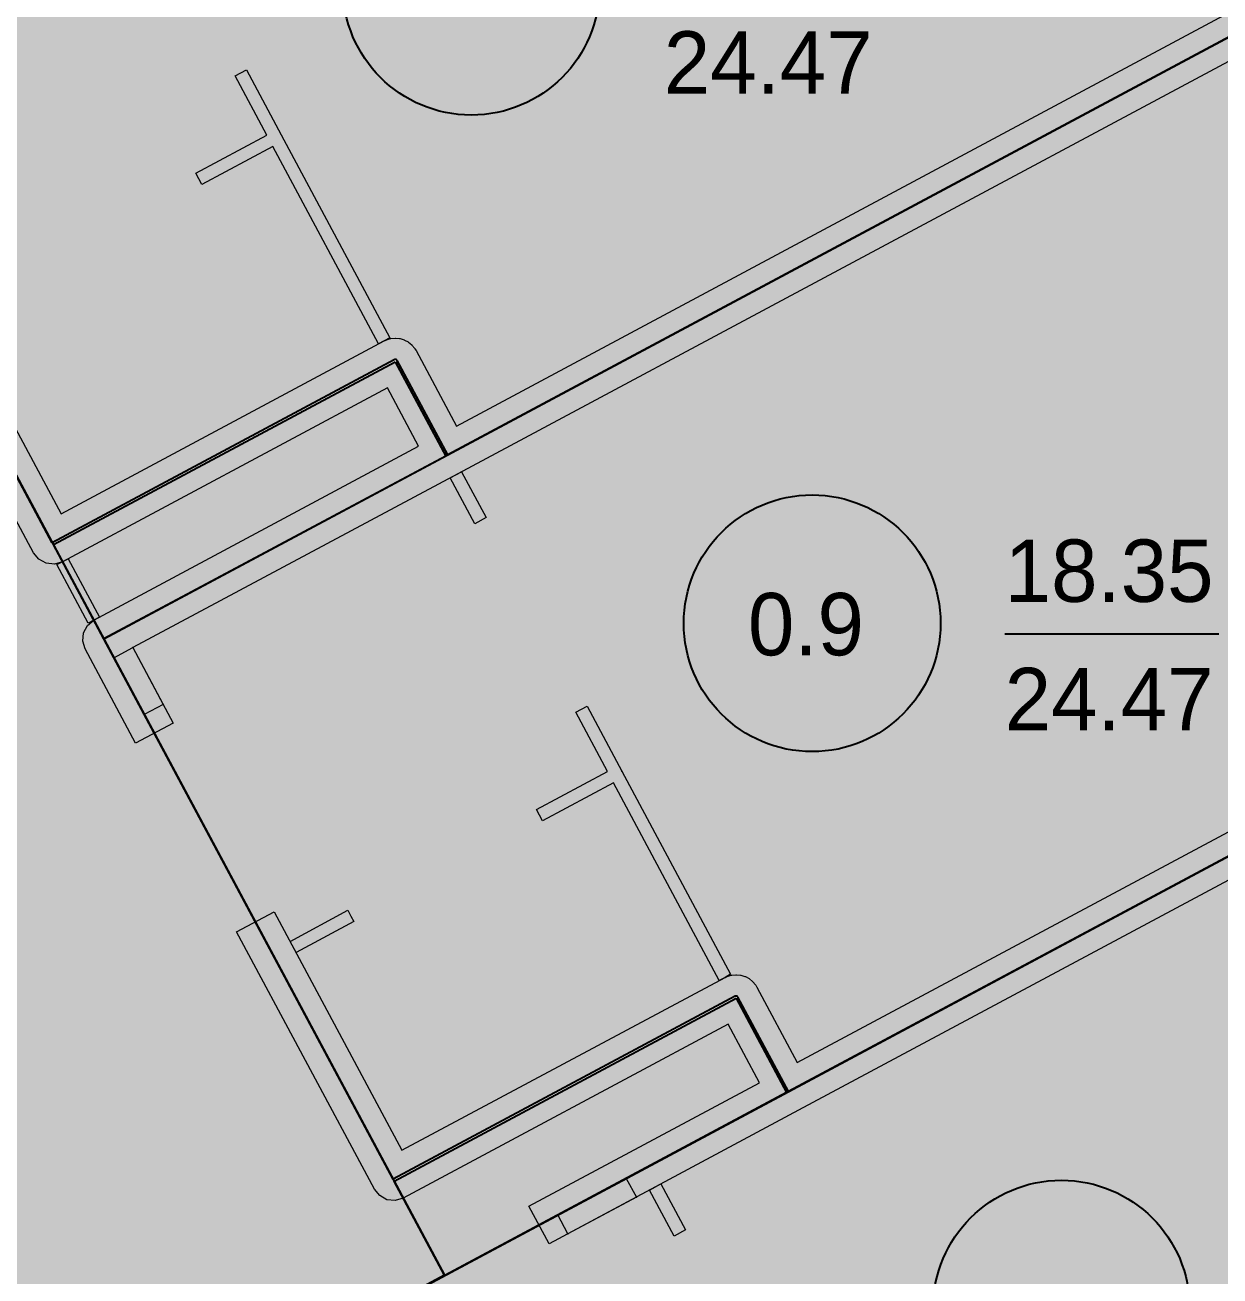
# Model space of a CAD drawing. Header units: millimetres. Extents: x 0 to 224629, y -187555 to 25097.
# Drawn here: x 83220 to 88804, y -172896 to -167047 of the extents above; entities that cross this region are included whole.
import ezdxf

# ---------------------------------------------------------------- set-up
doc = ezdxf.new("R2010")
doc.units = ezdxf.units.MM
doc.linetypes.add('Solid', pattern=[0])
for name, color, linetype, lineweight in [('Inner Walls', 5, 'Solid', 0), ('Room Objects', 47, 'Solid', 15), ('Room Walls', 47, 'Solid', 35), ('Service Area', 252, 'Solid', 25), ('Studio Apartment', 1, 'Solid', 35), ('Three-Bedroom Apartment', 252, 'Solid', 25)]:
    doc.layers.add(name, color=color, linetype=linetype, lineweight=lineweight)
doc.styles.add('Dialog.plain', font='Dialog.plain')

msp = doc.modelspace()

# ---------------------------------------------------------------- hatches: boundary and pattern name
at = {"layer": 'Room Objects', "linetype": 'Solid', "lineweight": 0}
for points in [[(83635, -170005), (83723, -169958), (83723, -169958), (83723, -169958), (83865, -170223), (83865, -170223), (83777, -170270), (83777, -170270)], [(86029, -172439), (86077, -172527), (86077, -172527), (85757, -172698), (85757, -172698), (85710, -172610), (85710, -172610)]]:
    msp.add_hatch(color=5, dxfattribs=at).paths.add_polyline_path(points, flags=0)
at = {"layer": 'Service Area', "linetype": 'Solid', "lineweight": 25}
for points in [[(73861, -155985), (75624, -155041), (85180, -172892), (83417, -173836)], [(84950, -168621), (85186, -169062), (83588, -169917), (83352, -169476)], [(84945, -172452), (86543, -171597), (86779, -172037), (85181, -172893), (85180, -172892), (85180, -172892)]]:
    msp.add_hatch(color=254, dxfattribs=at).paths.add_polyline_path(points, flags=0)
at = {"layer": 'Studio Apartment', "linetype": 'Solid', "lineweight": 25}
for points in [[(88387, -163520), (89980, -166496), (85195, -169057), (85195, -169057), (84959, -168616), (84958, -168615), (84956, -168613), (84955, -168612), (84953, -168611), (84951, -168611), (84949, -168611), (84947, -168611), (84945, -168612), (83347, -169468), (81995, -166942), (81995, -166942)], [(91573, -169471), (86787, -172033), (86551, -171592), (86550, -171590), (86549, -171589), (86547, -171588), (86546, -171587), (86544, -171587), (86542, -171587), (86540, -171587), (86538, -171588), (84940, -172443), (84940, -172443), (83588, -169917), (83588, -169917), (89980, -166496)], [(84299, -173365), (91573, -169471), (93165, -172447), (93165, -172447), (87719, -175362), (87483, -174921), (87482, -174920), (87481, -174918), (87479, -174917), (87477, -174916), (87475, -174916), (87473, -174916), (87472, -174916), (87470, -174917), (85651, -175891)]]:
    msp.add_hatch(color=252, dxfattribs=at).paths.add_polyline_path(points, flags=0)

# ---------------------------------------------------------------- linework, layer by layer
at = {"layer": 'Inner Walls', "color": 47, "linetype": 'Solid', "lineweight": 15}
for p, q in [((85236, -168922), (89712, -166525)), ((89807, -166702), (85242, -169145)), ((82791, -168217), (83388, -169332)), ((83259, -169515), (82615, -168311)), ((83388, -169332), (84898, -168524)), ((84898, -168524), (84907, -168520)), ((84907, -168520), (84909, -168519)), ((84909, -168519), (84927, -168513)), ((84927, -168513), (84929, -168513)), ((84929, -168513), (84949, -168511)), ((84949, -168511), (84951, -168511)), ((84951, -168511), (84970, -168513)), ((84970, -168513), (84972, -168513)), ((84972, -168513), (84991, -168519)), ((84991, -168519), (84993, -168520)), ((84993, -168520), (85010, -168529)), ((85010, -168529), (85012, -168530)), ((85012, -168530), (85027, -168543)), ((85027, -168543), (85028, -168544)), ((85028, -168544), (85041, -168559)), ((85041, -168559), (85042, -168561)), ((85042, -168561), (85047, -168569)), ((85047, -168569), (85236, -168922)), ((84913, -168743), (83395, -169556)), ((85059, -169016), (84913, -168743)), ((83541, -169829), (85059, -169016)), ((85242, -169145), (83723, -169958)), ((83284, -169545), (83259, -169515)), ((83318, -169563), (83284, -169545)), ((86828, -171897), (91305, -169501)), ((83357, -169567), (83318, -169563)), ((83395, -169556), (83357, -169567)), ((91399, -169677), (86835, -172121)), ((83511, -169854), (83541, -169829)), ((83489, -169927), (83492, -169888)), ((83492, -169888), (83511, -169854)), ((83500, -169964), (83489, -169927)), ((83736, -170405), (83500, -169964)), ((83723, -169958), (83912, -170311)), ((83912, -170311), (83736, -170405)), ((84208, -171287), (84384, -171193)), ((84384, -171193), (84981, -172308)), ((84852, -172490), (84208, -171287)), ((84981, -172308), (86491, -171500)), ((86491, -171500), (86500, -171495)), ((86500, -171495), (86501, -171495)), ((86501, -171495), (86520, -171489)), ((86520, -171489), (86522, -171489)), ((86522, -171489), (86542, -171487)), ((86542, -171487), (86544, -171487)), ((86544, -171487), (86563, -171489)), ((86563, -171489), (86565, -171489)), ((86565, -171489), (86584, -171495)), ((86584, -171495), (86586, -171495)), ((86586, -171495), (86603, -171505)), ((86603, -171505), (86605, -171506)), ((86605, -171506), (86620, -171518)), ((86620, -171518), (86621, -171520)), ((86621, -171520), (86633, -171535)), ((86633, -171535), (86635, -171536)), ((86635, -171536), (86640, -171545)), ((86640, -171545), (86828, -171897)), ((86506, -171719), (84987, -172531)), ((86652, -171992), (86506, -171719)), ((85574, -172569), (86652, -171992)), ((86835, -172121), (85669, -172745)), ((84877, -172520), (84852, -172490)), ((84911, -172539), (84877, -172520)), ((84950, -172542), (84911, -172539)), ((84987, -172531), (84950, -172542)), ((85669, -172745), (85574, -172569))]:
    msp.add_line(p, q, dxfattribs=at)
at = {"layer": 'Room Objects', "color": 0, "linetype": 'Solid', "lineweight": 0}
for p, q in [((83635, -170005), (83723, -169958)), ((83777, -170270), (83635, -170005)), ((83723, -169958), (83865, -170223)), ((83865, -170223), (83777, -170270)), ((85710, -172610), (86029, -172439)), ((86029, -172439), (86077, -172527)), ((86077, -172527), (85757, -172698)), ((85757, -172698), (85710, -172610))]:
    msp.add_line(p, q, dxfattribs=at)
for p in [(83723, -169958), (83723, -169958), (83865, -170223), (83777, -170270), (86077, -172527), (85710, -172610), (85757, -172698)]:
    msp.add_point(p, dxfattribs=at)
at = {"layer": 'Room Walls', "color": 47, "linetype": 'Solid', "lineweight": 9}
for p, q in [((84201, -167285), (84254, -167257)), ((84254, -167257), (84416, -167560)), ((84349, -167562), (84201, -167285)), ((84017, -167739), (84349, -167562)), ((84377, -167615), (84046, -167792)), ((84872, -168538), (84377, -167615)), ((84416, -167560), (84925, -168510)), ((84031, -167766), (84017, -167739)), ((84046, -167792), (84031, -167766)), ((84925, -168510), (84872, -168538)), ((85207, -169164), (85260, -169136)), ((85322, -169379), (85207, -169164)), ((85260, -169136), (85375, -169350)), ((85375, -169350), (85322, -169379)), ((83368, -169570), (83421, -169542)), ((83421, -169542), (83567, -169815)), ((83514, -169843), (83368, -169570)), ((83567, -169815), (83514, -169843)), ((85794, -170260), (85846, -170232)), ((85846, -170232), (86008, -170535)), ((85941, -170537), (85794, -170260)), ((85610, -170714), (85941, -170537)), ((86008, -170535), (86517, -171485)), ((85970, -170590), (85638, -170767)), ((86464, -171514), (85970, -170590)), ((85638, -170767), (85610, -170714)), ((84458, -171331), (84728, -171186)), ((84756, -171239), (84486, -171383)), ((84728, -171186), (84742, -171213)), ((84742, -171213), (84756, -171239)), ((84486, -171383), (84458, -171331)), ((86491, -171500), (86464, -171514)), ((86517, -171485), (86491, -171500)), ((86138, -172494), (86191, -172465)), ((86191, -172465), (86306, -172680)), ((86253, -172709), (86138, -172494)), ((86306, -172680), (86253, -172709))]:
    msp.add_line(p, q, dxfattribs=at)
msp.add_point((86008, -170535), dxfattribs=at)
at = {"layer": 'Service Area', "color": 254, "linetype": 'Solid', "lineweight": 25}
for p, q in [((75624, -155041), (85180, -172892)), ((83352, -169476), (84950, -168621)), ((84950, -168621), (85186, -169062)), ((85186, -169062), (83588, -169917)), ((83588, -169917), (83352, -169476)), ((84945, -172452), (86543, -171597)), ((86543, -171597), (86779, -172037)), ((86779, -172037), (85181, -172893)), ((85180, -172892), (84945, -172452)), ((85180, -172892), (83417, -173836)), ((85181, -172893), (85180, -172892))]:
    msp.add_line(p, q, dxfattribs=at)
msp.add_point((85180, -172892), dxfattribs=at)
at = {"layer": 'Studio Apartment', "color": 252, "linetype": 'Solid', "lineweight": 25}
for p, q in [((83588, -169917), (89980, -166496)), ((89980, -166496), (85195, -169057)), ((83347, -169468), (81995, -166942)), ((84945, -168612), (83347, -169468)), ((84947, -168611), (84945, -168612)), ((84949, -168611), (84947, -168611)), ((84951, -168611), (84949, -168611)), ((84953, -168611), (84951, -168611)), ((84955, -168612), (84953, -168611)), ((84956, -168613), (84955, -168612)), ((84958, -168615), (84956, -168613)), ((84959, -168616), (84958, -168615)), ((85195, -169057), (84959, -168616)), ((84299, -173365), (91573, -169471)), ((91573, -169471), (86787, -172033)), ((84940, -172443), (83588, -169917)), ((86538, -171588), (84940, -172443)), ((86540, -171587), (86538, -171588)), ((86542, -171587), (86540, -171587)), ((86544, -171587), (86542, -171587)), ((86546, -171587), (86544, -171587)), ((86547, -171588), (86546, -171587)), ((86549, -171589), (86547, -171588)), ((86550, -171590), (86549, -171589)), ((86551, -171592), (86550, -171590)), ((86787, -172033), (86551, -171592))]:
    msp.add_line(p, q, dxfattribs=at)
for p in [(85195, -169057), (83588, -169917), (84940, -172443)]:
    msp.add_point(p, dxfattribs=at)
at = {"layer": 'Three-Bedroom Apartment', "color": 7, "linetype": 'Solid', "lineweight": 25}
msp.add_line((87798, -169894), (88798, -169894), dxfattribs=at)
for centre in [(85305, -166868), (86898, -169844), (88063, -173048)]:
    msp.add_circle(centre, 600, dxfattribs=at)

# ---------------------------------------------------------------- texts
at = {"layer": 'Three-Bedroom Apartment', "color": 7, "linetype": 'Solid', "lineweight": 25, "style": 'Dialog.plain'}
for s, p in [('24.47', (86205, -167368)), ('18.35', (87798, -169744)), ('0.9', (86598, -169994)), ('24.47', (87798, -170344))]:
    msp.add_text(s, height=291.61, dxfattribs=at).set_placement(p)

doc.saveas('drawing.dxf')
